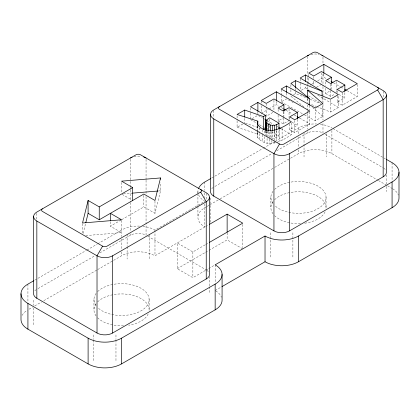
<?xml version="1.0" encoding="UTF-8"?>
<svg xmlns="http://www.w3.org/2000/svg" width="420" height="420" viewBox="0 0 420 420"><rect width="100%" height="100%" fill="white"/><g stroke="black" fill="none" stroke-linecap="round" stroke-linejoin="round"><path stroke-width="0.32" stroke-dasharray="2.1 1.58" d="M83.155 233.352L85.627 223.346M121.727 219.66L143.829 206.897L154.975 213.334L160.545 190.816L160.545 182.448M266.532 131.077L266.532 135.581L265.729 134.332L266.07 130.557M291.317 123.034L291.317 134.615C281.82 141.398 267.173 149 257.723 137.666L257.192 135.933L257.843 132.731M266.07 133.13L267.666 131.875L267.666 124.152M237.085 120.886L237.085 127.323L243.08 123.858M252.079 118.666L257.885 115.311L262.421 117.931M261.23 113.384L268.501 109.184M269.062 108.859L276.339 104.659L279.169 106.297M281.164 95.44L281.164 101.871L286.409 98.847L293.27 102.59M293.496 94.752L295.57 93.555L306.427 97.876M301.261 90.269L305.519 87.811L305.519 85.88M309.855 85.307L311.535 84.336M312.097 84.016L315.452 82.079M317.693 80.782L323.846 77.233L326.681 78.865M272.837 112.445L266.222 116.267L266.222 104.039M316.491 87.245L321.452 84.378M278.114 115.143L278.114 120.934L282.875 118.188M325.621 88.358L325.621 93.508L330.382 90.757M278.114 120.934L283.227 123.889L289.049 120.53M325.621 93.508L330.74 96.464L334.971 94.017M110.397 221.697L110.397 226.202L121.16 219.986M289.711 123.937L289.711 129.727L297.344 125.323L297.344 118.886M337.218 95.865L337.218 102.302L344.857 97.892L344.857 92.101M271.567 138.154L274.57 138.233L278.98 136.022L278.98 129.586M34.734 280.182L86.362 250.373M86.93 250.047L97.141 244.151M97.708 243.821L121.538 230.066A23.641 13.65 0 0 1 140.222 226.112M211.654 178.038L262.715 148.554M263.282 148.228L274.633 141.677M275.2 141.351L298.463 127.922A23.641 13.65 0 0 1 316.481 123.942M289.711 129.727L294.745 132.636L309.771 123.963L309.771 111.736M304.406 114.833L315.179 120.839L322.812 116.434L322.812 104.848M316.459 106.512L330.451 112.025L338.373 107.447L338.373 95.865M337.218 102.302L342.253 105.21L357.278 96.532L357.278 84.31M37.973 288.603L95.277 255.523M99.818 252.898L130.457 235.21A11.03 6.368 0 0 1 146.055 235.21L146.055 224.742M214.898 186.459L272.202 153.379M276.738 150.754L307.377 133.067A11.03 6.368 0 0 1 322.98 133.067L322.98 122.598M142.868 226.328A23.641 13.65 0 0 1 154.975 230.066L204.845 201.269A23.641 13.65 0 0 1 198.119 193.389M29.059 309.194L32.461 307.23M34.734 305.918L41.543 301.991M43.811 300.678L97.141 269.887M97.708 269.561L113.027 260.715M113.594 260.389L121.538 255.801A23.641 13.65 0 0 1 154.975 255.801L205.034 226.9M206.546 206.724L204.845 207.706A23.641 13.65 0 0 0 204.845 227.01L204.845 203.847M207.113 206.393L209.386 205.086M209.953 204.755L219.597 199.19M220.164 198.859L274.066 167.743M274.633 167.417L289.952 158.571M290.519 158.246L298.463 153.657A23.641 13.65 0 0 1 331.894 153.657L377.885 180.206M205.601 226.574L208.43 224.936M205.333 270.48L192.864 277.678L177.261 268.669L177.261 242.933L192.864 251.942L205.333 244.745M205.9 244.414L208.168 243.107M177.261 268.669L205.034 252.635M205.601 252.31L208.43 250.677M208.997 250.346L227.136 239.878L242.739 248.887M205.9 270.155L208.168 268.842M208.735 268.517L214.966 264.92M215.156 290.546L221.387 286.949M123.491 193.872L131.943 193.174M158.597 190.974L160.545 190.816M85.785 235.589L121.538 232.638L110.397 226.202M237.085 127.323L257.843 134.017M245.322 123.123L260.368 128.389M311.593 104.596L315.851 106.276M310.049 99.314L320.906 103.63M281.164 101.871L303.839 114.518M327.248 79.196L330.645 81.155M333.48 82.793L340.279 86.72M340.846 87.045L343.681 88.683M347.078 90.647L357.278 96.532M338.772 94.379L344.857 97.892M333.029 128.578L385.261 158.734M281.437 107.604L283.138 108.586M285.968 110.224L292.205 113.82M294.473 115.127L296.735 116.44M299.57 118.073L309.771 123.963M325.248 134.379L383.161 167.811M291.816 122.126L297.344 125.323M378.452 180.537L386.967 185.451M387.534 185.782L392.075 188.402M262.988 118.256L264.684 119.238M266.952 120.545L273.751 124.472M277.153 126.436L278.287 127.092M281.122 128.725L291.317 134.615M250.499 119.579L256.604 123.102M259.376 124.703L264.369 127.586M271.362 131.623L278.98 136.022M122.099 194.355L131.57 199.82M147.761 236.197L206.241 269.955M305.519 87.811L308.863 89.806M317.772 95.135L338.373 107.447M308.411 95.844L321.017 103.451M290.908 96.248L304.311 107.258M312.653 107.567L322.812 116.434M392.075 162.666L392.075 181.325M386.505 174.888L386.505 183.897M386.505 186.475L386.505 191.62M383.161 91.255L383.161 97.797M342.253 92.983L342.253 105.21M337.218 90.72L337.218 92.647M336.556 81.522L336.556 89.885M336.556 90.526L336.556 92.458M331.894 130.494L331.894 153.657M331.443 83.711L331.443 89.502M330.74 84.236L330.74 90.027M330.74 90.673L330.74 96.464M330.451 99.797L330.451 112.025M326.324 133.712L326.324 156.875M326.041 197.41L326.041 207.706M325.621 81.926L325.621 85.785M323.846 74.014L323.846 77.233M322.98 57.162L322.98 63.709M322.98 74.177L322.98 85.953M322.98 86.609L322.98 103.619M322.98 104.276L322.98 119.978M322.114 97.036L322.114 101.54M321.452 72.796L321.452 83.737M315.179 108.617L315.179 120.839M313.735 76.613L313.735 78.54M313.735 81.112L313.735 84.977M309.278 105.541L309.278 110.045M308.737 74.371L308.737 77.59M308.737 78.23L308.737 85.307M307.377 56.511L307.377 74.828M307.377 77.448L307.377 82.682M307.377 83.339L307.377 85.953M307.377 86.609L307.377 89.224M307.377 98.385L307.377 102.312M307.377 104.932L307.377 110.166M307.377 110.817L307.377 112.781M307.377 113.437L307.377 129.139M307.377 131.759L307.377 133.067M307.335 98.417L307.335 102.275M304.033 133.067L304.033 156.875M300.195 78.661L300.195 82.52M300.195 83.165L300.195 89.597M298.463 127.922L298.463 134.353M298.463 136.925L298.463 147.221M298.463 149.798L298.463 153.657M295.57 88.405L295.57 90.983M295.57 91.623L295.57 93.555M294.745 120.414L294.745 132.636M292.887 232.801L292.887 258.536M290.908 84.667L290.908 89.171M290.908 89.812L290.908 94.962M289.711 117.505L289.711 119.432M289.049 108.948L289.049 119.889M286.409 93.056L286.409 96.915M283.931 111.783L283.931 116.288M283.227 111.668L283.227 117.458M283.227 118.099L283.227 123.889M282.114 128.347L282.114 139.928M281.164 89.644L281.164 94.794M279.416 129.124L279.416 141.346M278.114 109.352L278.114 112.57M276.812 130.205L276.812 141.146M276.586 130.966L276.586 137.403M276.339 101.441L276.339 104.659M274.57 131.155L274.57 138.233M274.297 130.956L274.297 141.251M274.297 141.897L274.297 143.183M273.945 100.228L273.945 110.523M272.58 131.303L272.58 138.38M271.877 132.017L271.877 139.739M271.877 140.38L271.877 143.598M270.879 197.41L270.879 207.706M270.559 131.492L270.559 137.282M270.601 232.801L270.601 258.536M269.735 119.102L269.735 124.892M269.735 125.538L269.735 129.397M269.493 132.059L269.493 138.49M269.493 139.136L269.493 143.64M268.37 131.754L268.37 136.259M267.666 120.293L267.666 123.511M267.078 131.035L267.078 143.262M265.729 130.468L265.729 134.332M264.642 130.877L264.642 134.095M264.642 136.668L264.642 142.459M262.18 129.659L262.18 134.164M262.18 134.804L262.18 141.241M261.23 101.157L261.23 103.089M261.23 105.662L261.23 112.093M259.392 127.801L259.392 132.946M259.392 133.591L259.392 139.382M257.885 112.093L257.885 114.025M257.843 126.299L257.843 132.09M257.723 126.084L257.723 129.943M257.723 132.52L257.723 137.666M257.192 125.638L257.192 131.429M257.192 132.069L257.192 135.933M250.499 107.998L250.499 112.502M250.499 113.143L250.499 118.293M244.718 118.409L244.718 122.913M242.739 224.432L242.739 247.601M237.085 115.742L237.085 120.246M227.136 232.801L227.136 239.878M215.156 264.81L215.156 282.828M213.759 110.555L213.759 118.409M210.42 198.051L210.42 222.506M209.58 276.392L209.58 286.041M209.58 286.687L209.58 293.764M206.241 193.4L206.241 199.29M204.845 181.97L204.845 190.334M204.845 192.906L204.845 198.056M197.92 191.62L197.92 192.906M197.92 193.552L197.92 205.774M197.92 206.419L197.92 217.355M192.864 251.942L192.864 277.678M154.975 201.107L154.975 213.334M154.975 230.066L154.975 255.801M149.399 234.57L149.399 259.019M149.121 299.555L149.121 309.85M146.055 159.306L146.055 179.592M146.055 180.248L146.055 193.988M146.055 196.607L146.055 224.086M143.829 195.316L143.829 206.897M130.457 159.306L130.457 186.79M130.457 187.446L130.457 189.409M130.457 190.06L130.457 201.841M130.457 202.493L130.457 231.284M130.457 233.903L130.457 235.21M127.113 234.57L127.113 246.152M127.113 246.792L127.113 259.019M121.538 182.448L121.538 192.743M121.538 220.411L121.538 236.497M121.538 239.075L121.538 249.37M121.538 251.942L121.538 255.801M115.967 334.945L115.967 339.449M115.967 340.09L115.967 360.68M93.959 299.555L93.959 309.85M93.676 334.945L93.676 339.449M93.676 340.09L93.676 360.68M82.535 223.629L82.535 233.924M36.839 213.355L36.839 219.902M33.495 300.2L33.495 305.345M33.495 307.918L33.495 325.936M27.925 284.114L27.925 302.127M310.957 54.474A11.03 6.368 0 0 1 318.832 54.348M383.744 168.173A11.03 6.368 0 0 1 385.193 169.428M211.727 188.732A11.03 6.368 0 0 1 213.759 187.115M274.575 199.742A27.584 15.923 0 0 1 306.59 192.486A27.584 15.923 0 0 1 325.967 208.892M325.101 211.827A27.584 15.923 0 0 1 303.686 223.34M300.421 223.587A27.584 15.923 0 0 1 274.575 215.67M272.979 213.801A27.584 15.923 0 0 1 272.979 201.611M274.575 189.446A27.584 15.923 0 0 1 316.192 185.209A27.584 15.923 0 0 1 316.192 209.612A27.584 15.923 0 0 1 274.575 205.375M272.979 203.506A27.584 15.923 0 0 1 272.979 191.315M392.653 188.748A23.641 13.65 0 0 1 398.438 195.095M198.009 192.796A23.641 13.65 0 0 1 198.277 189.252M320.444 124.267A23.641 13.65 0 0 1 331.894 127.922M134.032 156.618A11.03 6.368 0 0 1 141.32 156.382M206.819 270.317A11.03 6.368 0 0 1 208.273 271.577M34.807 290.876A11.03 6.368 0 0 1 36.839 289.259M97.655 301.885A27.584 15.923 0 0 1 129.665 294.635A27.584 15.923 0 0 1 149.042 311.036M148.181 313.971A27.584 15.923 0 0 1 128.678 325.232M123.501 325.736A27.584 15.923 0 0 1 97.655 317.814M96.059 315.945A27.584 15.923 0 0 1 96.059 303.755M97.655 291.596A27.584 15.923 0 0 1 139.267 287.359A27.584 15.923 0 0 1 139.267 311.756A27.584 15.923 0 0 1 97.655 307.519M96.059 305.65A27.584 15.923 0 0 1 96.059 293.459M22.103 315.383A23.641 13.65 0 0 1 27.347 310.196M215.728 290.892A23.641 13.65 0 0 1 221.519 297.239"/><path stroke-width="0.63" d="M132.683 200.466L132.683 187.598L99.251 206.897L88.106 200.466L82.535 222.983L121.538 219.77L110.397 213.334L110.397 220.411M85.785 222.716L88.106 213.334L88.106 200.466M132.683 187.598L121.538 181.162L160.545 177.944L154.975 200.466L143.829 194.03L99.251 219.77L88.106 213.334M265.729 130.468L265.729 121.459L266.07 120.262L269.735 117.815L278.98 123.155L278.98 128.945M263.377 116.576L244.718 110.045L237.085 114.455L257.843 121.149L257.192 123.065L257.723 124.798C267.173 136.133 281.82 128.53 291.317 121.748L257.885 102.443L250.499 106.712L265.482 115.358L265.482 128.226L263.377 129.444L263.377 116.576L265.482 115.358M200.666 189.525A3.15 1.822 0 0 1 200.666 192.103L107.053 246.146A3.15 1.822 0 0 1 102.596 246.146L97.02 255.801L97.02 333.013A11.03 6.368 0 0 0 112.623 333.013L206.241 278.964A11.03 6.368 0 0 0 209.47 274.459L209.47 197.248M377.585 87.381A3.15 1.822 0 0 1 377.585 89.959L283.973 144.002A3.15 1.822 0 0 1 279.515 144.002L273.945 153.657L273.945 230.869A11.03 6.368 0 0 0 289.543 230.869L383.161 176.82A11.03 6.368 0 0 0 386.389 172.316L386.389 95.104M297.344 118.886L297.344 112.45L289.711 116.86L294.745 119.768L309.771 111.095L276.339 91.791L261.23 100.511L266.222 103.399L273.945 98.942L283.931 104.706L283.931 111.142M309.278 104.9L309.278 98.464L286.409 85.974L281.164 89.003L315.179 107.972L322.812 103.561L307.335 90.053L307.335 97.13M322.114 95.749L322.114 91.245L295.57 80.687L290.908 83.38L309.278 98.464M307.335 90.053L330.451 99.157L338.373 94.579L305.519 74.944L300.195 78.015L322.114 91.245M344.857 91.455L344.857 85.024L337.218 89.434L342.253 92.337L357.278 83.664L323.846 64.36L308.737 73.085L313.735 75.968L321.452 71.51L331.443 77.28L331.443 83.071M283.931 104.706L278.114 108.066L283.227 111.022L289.049 107.662L297.344 112.45M331.443 77.28L325.621 80.64L330.74 83.596L336.556 80.236L344.857 85.024M265.729 121.459C268.475 125.953 275.09 126.683 278.98 123.155M33.6 280.838L27.925 284.114A23.641 13.65 0 0 0 27.925 303.413L27.925 329.154L88.106 363.899A23.641 13.65 0 0 0 121.538 363.899L215.156 309.85A23.641 13.65 0 0 0 222.08 300.2L222.08 274.459M210.52 178.694L204.845 181.97A23.641 13.65 0 0 0 198.482 188.659M36.839 221.056L97.02 255.801A11.03 6.368 0 0 0 112.623 255.801L206.241 201.752A11.03 6.368 0 0 0 206.241 192.743L140.485 154.78A3.15 1.822 0 0 0 136.028 154.78L36.839 212.047A11.03 6.368 0 0 0 36.839 221.056L36.839 298.268L97.02 333.013M213.759 118.913L273.945 153.657A11.03 6.368 0 0 0 289.543 153.657L383.161 99.608A11.03 6.368 0 0 0 383.161 90.599L317.405 52.637A3.15 1.822 0 0 0 312.947 52.637L213.759 109.904A11.03 6.368 0 0 0 213.759 118.913L213.759 196.124L273.945 230.869M209.564 224.28L227.136 214.137L242.739 223.146L209.302 242.45M386.4 159.385L392.075 162.666A23.641 13.65 0 0 1 392.075 181.97L298.463 236.014A23.641 13.65 0 0 1 265.025 236.014L215.156 264.81A23.641 13.65 0 0 1 215.156 284.114L215.156 309.85M27.925 303.413L88.106 338.163A23.641 13.65 0 0 0 121.538 338.163L215.156 284.114M221.954 286.619L265.025 261.755A23.641 13.65 0 0 0 298.463 261.755L392.075 207.706A23.641 13.65 0 0 0 399 198.056L399 172.316M132.589 193.121L157.946 191.027M331.212 81.485L332.913 82.467M344.815 89.334L346.51 90.316M283.705 108.911L285.406 109.893M297.302 116.765L299.003 117.747M265.251 119.564L266.385 120.22M278.854 127.418L280.555 128.399M279.515 144.002L219.334 109.258A3.15 1.822 0 0 1 219.334 106.685M102.596 246.146L42.415 211.402A3.15 1.822 0 0 1 42.415 208.829M308.784 104.186L309.755 105.032M377.585 89.959L383.161 99.608L383.161 176.82M200.666 192.103L206.241 201.752L206.241 278.964M392.075 181.97L392.075 207.706M323.846 64.36L323.846 73.369M305.519 74.944L305.519 81.375M298.463 236.014L298.463 261.755M295.57 80.687L295.57 87.764M289.543 153.657L289.543 230.869M286.409 85.974L286.409 92.411M276.586 124.535L276.586 129.68M276.339 91.791L276.339 100.8M274.57 125.365L274.57 130.51M272.58 125.512L272.58 130.657M270.559 125.06L270.559 130.851M268.37 124.037L268.37 131.114M266.532 122.714L266.532 130.431M266.07 120.262L266.07 129.917M265.025 236.014L265.025 261.755M257.885 102.443L257.885 111.452M257.843 121.149L257.843 125.654M244.718 110.045L244.718 117.122M227.136 214.137L227.136 232.155M210.53 114.408L210.53 191.62A11.03 6.368 0 0 0 213.759 196.124M160.545 177.944L160.545 179.23M121.538 338.163L121.538 363.899M112.623 255.801L112.623 333.013M99.251 206.897L99.251 219.77M88.106 338.163L88.106 363.899M33.611 216.552L33.611 293.764A11.03 6.368 0 0 0 36.839 298.268M21 293.764L21 319.499A23.641 13.65 0 0 0 27.925 329.154M307.377 55.855A11.03 6.368 0 0 1 308.453 55.309M321.899 55.309A11.03 6.368 0 0 1 322.98 55.855M130.457 157.999A11.03 6.368 0 0 1 132.127 157.206M143.766 156.986A11.03 6.368 0 0 1 146.055 157.999"/></g></svg>
